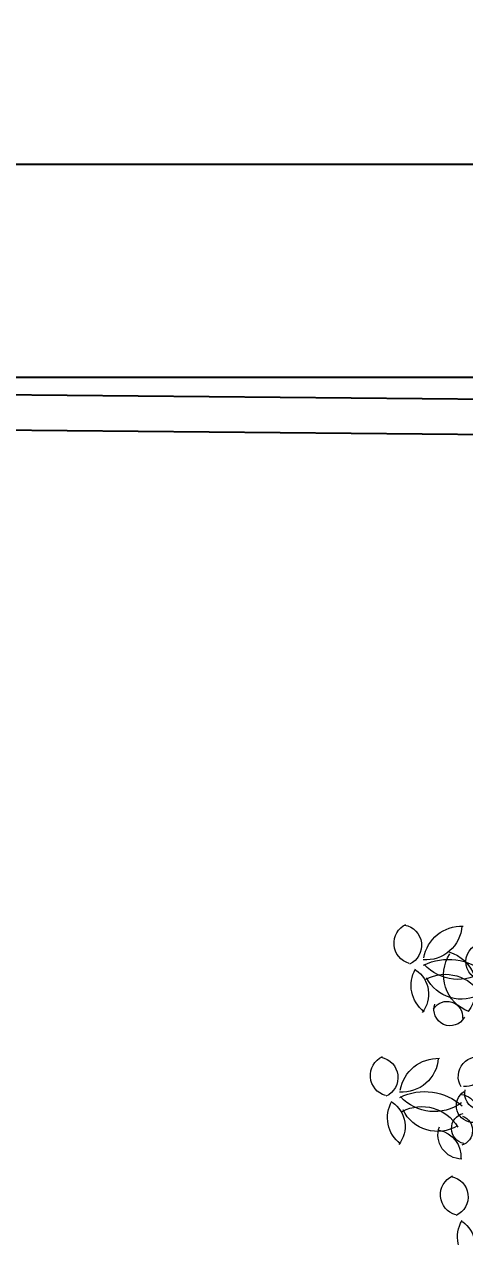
# Model space of a CAD drawing. Header units: millimetres. Extents: x 793 to 3159, y 750 to 2095.
# Drawn here: x 1177.79 to 1180.27, y 1006.01 to 1012.83 of the extents above; entities that cross this region are included whole.
import ezdxf

# ---------------------------------------------------------------- set-up
doc = ezdxf.new("R2010")
doc.units = ezdxf.units.MM
doc.linetypes.add('CONTINUA', pattern=[0])
doc.layers.add('A-BANQUETA', color=8, linetype='Continuous')
doc.layers.add('A-VEGETACION', color=65, linetype='Continuous')
doc.styles.get("Standard").update_dxf_attribs({"font": 'arial.ttf'})
doc.dimstyles.get("Standard").update_dxf_attribs({"dimtxt": 1.2, "dimasz": 0.18, "dimexe": 0.18, "dimexo": 0.0625, "dimgap": 0.09, "dimtad": 0, "dimtih": 1, "dimtoh": 1, "dimdec": 4, "dimlfac": -1, "dimzin": 0, "dimdsep": 46, "dimtxsty": 'Standard', "dimcen": 0.09, "dimadec": 0, "dimazin": 0, "dimtfac": 1, "dimtdec": 4, "dimtofl": 0, "dimtmove": 0, "dimatfit": 3, "dimfxl": 1, "dimtolj": 1, "dimtzin": 0, "dimarcsym": 0})

# ---------------------------------------------------------------- blocks, each defined once
blk = doc.blocks.new('XR-CONJUNTO$0$A$C458D45B7')
at = {"lineweight": 0, "extrusion": (2.43104e-07, 5.45806e-06, -1)}
for centre, major_axis, start_param, end_param in [((-2.4755, 0.4198), (0.0578, 0.0526, 0), 2.569534, 5.006064), ((-2.5272, 0.4117), (0.0521, -0.0572, 0), 4.051015, 6.582941), ((-2.4352, 0.4939), (0.0917, -0.1007, 0), -0.777492, 0.800951), ((-2.298, 0.3411), (0.0977, -0.1073, 0), 2.477681, 3.902549), ((-2.2117, 0.3532), (0.0525, 0.0478, 0), 2.544793, 5.610841), ((-2.3468, 0.1497), (0.156, 0.1421, 0), 4.983233, 6.17178), ((-2.2189, 0.3033), (0.0991, -0.1088, 0), 1.094465, 2.867407), ((-2.3837, 0.2526), (0.0948, -0.1041, 0), 4.141693, 6.115198), ((-2.365, 0.2625), (0.0909, 0.0828, 0), 2.943806, 4.400315), ((-2.5316, 0.2281), (0.0813, 0.074, 0), 6.042078, 7.680112), ((-2.3137, 0.4574), (0.1269, 0.1155, 0), 1.666781, 3.133707), ((-2.3579, 0.1478), (0.1055, -0.1158, 0), 3.38331, 4.908592), ((-2.3006, 0.3564), (0.0974, -0.107, 0), 0.190237, 1.841773), ((-2.3403, 0.1724), (0.0409, -0.0449, 0), -0.342253, 2.640209), ((-2.3516, 0.1445), (0.0433, 0.0395, 0), 4.405228, 7.107621), ((-2.2319, -0.0783), (0.0509, -0.0558, 0), 1.762306, 4.258029), ((-2.5594, -0.0771), (0.0578, 0.0526, 0), 2.569534, 5.006064), ((-2.6111, -0.0852), (0.0521, -0.0572, 0), 4.051015, 6.582941), ((-2.5191, -0.003), (0.0917, -0.1007, 0), -0.777492, 0.800951), ((-2.3819, -0.1559), (0.0977, -0.1073, 0), 2.477681, 3.902549), ((-2.2829, -0.0338), (0.055, -0.0604, 0), -1.227345, 0.788989), ((-2.4307, -0.3472), (0.156, 0.1421, 0), 4.983233, 6.17178), ((-2.2507, -0.1874), (0.0465, 0.0423, 0), 2.233298, 4.88178), ((-2.2208, -0.1416), (0.0415, -0.0456, 0), -0.541621, 2.532765), ((-2.4489, -0.2344), (0.0909, 0.0828, 0), 2.943806, 4.400315), ((-2.6155, -0.2689), (0.0813, 0.074, 0), 6.042078, 7.680112), ((-2.3976, -0.0395), (0.1269, 0.1155, 0), 1.666781, 3.133707), ((-2.4418, -0.3491), (0.1055, -0.1158, 0), 3.38331, 4.908592), ((-2.3042, -0.2166), (0.0483, -0.053, 0), 4.015547, 6.050187), ((-2.3845, -0.1405), (0.0974, -0.107, 0), 0.190237, 1.841773), ((-2.2732, -0.2729), (0.0428, 0.039, 0), 2.497814, 5.20727), ((-2.3097, -0.2811), (0.0389, -0.0427, 0), 4.224328, 6.709801), ((-2.2916, -0.2978), (0.0606, -0.0666, 0), 0.737383, 2.650506), ((-2.3957, -0.3799), (0.0681, -0.0747, 0), 4.052293, 5.534953), ((-2.292, -0.5222), (0.0578, 0.0526, 0), 2.569534, 5.006064), ((-2.3437, -0.5302), (0.0521, -0.0572, 0), 4.051015, 6.582941), ((-2.1816, -0.6795), (0.0909, 0.0828, 0), 2.943806, 4.400315), ((-2.3482, -0.7139), (0.0813, 0.074, 0), 6.042078, 7.680112)]:
    blk.add_ellipse(centre, major_axis=major_axis, ratio=1, start_param=start_param, end_param=end_param, dxfattribs=at)
blk = doc.blocks.new('*D242')
at = {"layer": 'Defpoints', "color": 0, "lineweight": -2, "transparency": 16777216}
for p, q in [((1171.2501, 1010.9064), (1171.2501, 1012.2219)), ((1208.3053, 1010.9064), (1208.3053, 1012.2219)), ((1171.4301, 1012.0419), (1186.7328, 1012.0419)), ((1208.1253, 1012.0419), (1192.8227, 1012.0419))]:
    blk.add_line(p, q, dxfattribs=at)
at = {"layer": 'Defpoints', "color": 0, "transparency": 16777216}
for p in [(1208.3053, 1012.0419), (1171.2501, 1010.8439), (1208.3053, 1010.8439)]:
    blk.add_point(p, dxfattribs=at)
for points in [[(1171.4301, 1012.0719), (1171.4301, 1012.0119), (1171.2501, 1012.0419)], [(1208.1253, 1012.0719), (1208.1253, 1012.0119), (1208.3053, 1012.0419)]]:
    blk.add_solid(points, dxfattribs=at)
at = {"layer": 'Defpoints', "color": 0, "transparency": 16777216, "insert": (1189.7777, 1012.0419), "char_height": 1.2, "attachment_point": 5}
blk.add_mtext('\\A1;37.0552', dxfattribs=at)

msp = doc.modelspace()

# ---------------------------------------------------------------- linework, layer by layer
at = {"layer": 'A-BANQUETA', "linetype": 'CONTINUA', "ltscale": 0.5}
for p, q in [((1185.45838, 1010.67091, 293.72089), (1176.58596, 1010.75412, 293.72089)), ((1185.25654, 1010.47279, 293.72089), (1176.58408, 1010.55412, 293.72089))]:
    msp.add_line(p, q, dxfattribs=at)
at = {"layer": 'Defpoints', "color": 2}
msp.add_line((1171.25011, 1010.84394), (1208.30535, 1010.84394), dxfattribs=at)

# ---------------------------------------------------------------- block references
at = {"layer": 'A-VEGETACION', "linetype": 'CONTINUA', "ltscale": 0.5, "xscale": 1.5, "yscale": 1.5, "zscale": 1.5, "rotation": 359.4659533148276}
msp.add_blockref('XR-CONJUNTO$0$A$C458D45B7', (1183.69652, 1006.99287, 293.72089), dxfattribs=at)

# ---------------------------------------------------------------- dimensions: what is measured, and where the dimension line sits
at = {"layer": 'Defpoints', "color": 2}
dim = msp.add_linear_dim(base=(1208.30535, 1012.04188), p1=(1171.25011, 1010.84394), p2=(1208.30535, 1010.84394), dimstyle='Standard', dxfattribs=at)
dim.commit()
dim.dimension.update_dxf_attribs({"geometry": '*D242', "text_midpoint": (1189.77773, 1012.04188)})

doc.saveas('drawing.dxf')
